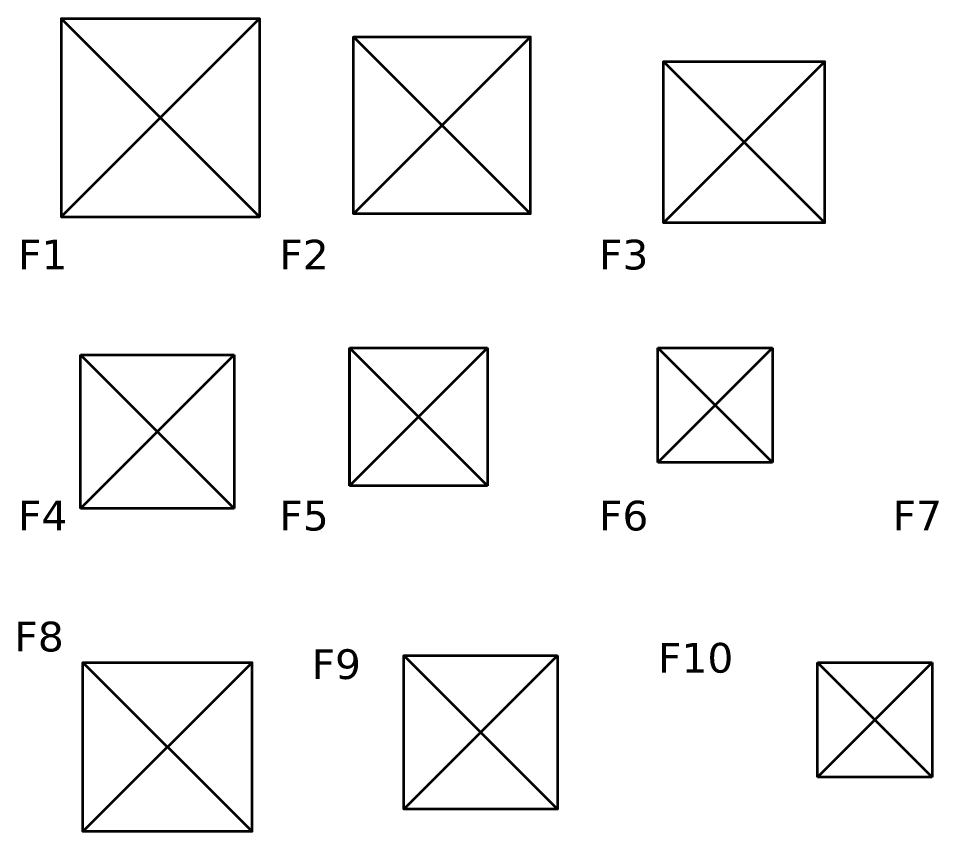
# Model space of a CAD drawing. Header units: feet. Extents: x 15113 to 123217, y -97269 to -8247.
# Drawn here: x 38817.2 to 39290.3, y -47606.4 to -47188.2 of the extents above; entities that cross this region are included whole.
import ezdxf

# ---------------------------------------------------------------- set-up
doc = ezdxf.new("R2010")
doc.units = ezdxf.units.FT
doc.header["$LTSCALE"] = 50.2
doc.header["$MEASUREMENT"] = 0
doc.layers.add('drg seal txt', color=7, linetype='Continuous')
doc.layers.add('sTR fOOTING', color=6, linetype='Continuous', lineweight=35)
doc.styles.get("Standard").update_dxf_attribs({"font": 'arial.ttf'})

msp = doc.modelspace()

# ---------------------------------------------------------------- linework, layer by layer
at = {"layer": 'sTR fOOTING', "linetype": 'Continuous'}
for p, q in [((38839.17475, -47188.20772), (38941.17475, -47188.20772)), ((38989.54121, -47197.65029), (39080.54121, -47197.65029)), ((39148.92674, -47210.36559), (39231.92674, -47210.36559)), ((38987.35965, -47357.69654), (39058.35965, -47357.69654)), ((38987.35965, -47428.69654), (38987.35965, -47357.69654)), ((38987.35965, -47357.69654), (38987.35965, -47428.69654)), ((38987.35965, -47428.69654), (39058.35965, -47357.69654)), ((38987.35965, -47357.69654), (39058.35965, -47428.69654)), ((39058.35965, -47357.69654), (39058.35965, -47428.69654)), ((39145.9119, -47357.69654), (39204.9119, -47357.69654)), ((39145.9119, -47416.69654), (39145.9119, -47357.69654)), ((39145.9119, -47416.69654), (39204.9119, -47357.69654)), ((39145.9119, -47357.69654), (39204.9119, -47416.69654)), ((39204.9119, -47357.69654), (39204.9119, -47416.69654)), ((38849.08525, -47361.23195), (38928.08525, -47361.23195)), ((38849.08525, -47440.23195), (38849.08525, -47361.23195)), ((38849.08525, -47361.23195), (38928.08525, -47440.23195)), ((38849.08525, -47440.23195), (38928.08525, -47361.23195)), ((38928.08525, -47361.23195), (38928.08525, -47440.23195)), ((39204.9119, -47416.69654), (39145.9119, -47416.69654)), ((39058.35965, -47428.69654), (38987.35965, -47428.69654)), ((38928.08525, -47440.23195), (38849.08525, -47440.23195)), ((39015.37666, -47594.92309), (39094.37666, -47515.92309)), ((39015.37666, -47515.92309), (39094.37666, -47594.92309)), ((38850.31327, -47519.44743), (38937.31327, -47519.44743)), ((39228.06805, -47519.44743), (39287.06805, -47519.44743)), ((39228.06805, -47578.44743), (39228.06805, -47519.44743)), ((39228.06805, -47578.44743), (39287.06805, -47519.44743)), ((39228.06805, -47519.44743), (39287.06805, -47578.44743)), ((39287.06805, -47519.44743), (39287.06805, -47578.44743)), ((39287.06805, -47578.44743), (39228.06805, -47578.44743))]:
    msp.add_line(p, q, dxfattribs=at)
for points in [[(38839.17475, -47290.20772), (38941.17475, -47290.20772), (38839.17475, -47188.20772), (38839.17475, -47290.20772), (38941.17475, -47188.20772), (38941.17475, -47290.20772)], [(39080.54121, -47288.65029), (39080.54121, -47197.65029), (38989.54121, -47288.65029), (38989.54121, -47197.65029), (39080.54121, -47288.65029), (38989.54121, -47288.65029)], [(39231.92674, -47293.36559), (39231.92674, -47210.36559), (39148.92674, -47293.36559), (39148.92674, -47210.36559), (39231.92674, -47293.36559), (39148.92674, -47293.36559)], [(38937.31327, -47606.44743), (38937.31327, -47519.44743), (38850.31327, -47606.44743), (38850.31327, -47519.44743), (38937.31327, -47606.44743), (38850.31327, -47606.44743)]]:
    msp.add_lwpolyline(points, dxfattribs=at)
msp.add_lwpolyline([(39094.37666, -47515.92309), (39094.37666, -47594.92309), (39015.37666, -47594.92309), (39015.37666, -47515.92309)], close=True, dxfattribs=at)

# ---------------------------------------------------------------- texts
at = {"layer": 'drg seal txt', "char_height": 15.2852164, "width": 2687.8083334, "attachment_point": 1}
for s, insert in [('{\\fVerdana|b0|i0|c0|p34;F1}', (38816.97389, -47302.05155)), ('{\\fVerdana|b0|i0|c0|p34;F2}', (38951.34718, -47302.05155)), ('{\\fVerdana|b0|i0|c0|p34;F3}', (39115.70469, -47302.05155)), ('{\\fVerdana|b0|i0|c0|p34;F4}', (38816.97389, -47436.27832)), ('{\\fVerdana|b0|i0|c0|p34;F5}', (38951.34718, -47436.27832)), ('{\\fVerdana|b0|i0|c0|p34;F6}', (39115.70469, -47436.27832)), ('{\\fVerdana|b0|i0|c0|p34;F7}', (39266.73601, -47436.27832)), ('{\\fVerdana|b0|i0|c0|p34;F8}', (38815.10258, -47498.49006)), ('{\\fVerdana|b0|i0|c0|p34;F9}', (38967.91501, -47512.67042)), ('{\\fVerdana|b0|i0|c0|p34;F10}', (39146.05803, -47509.39749))]:
    msp.add_mtext(s, dxfattribs=dict(at, insert=insert))

doc.saveas('drawing.dxf')
